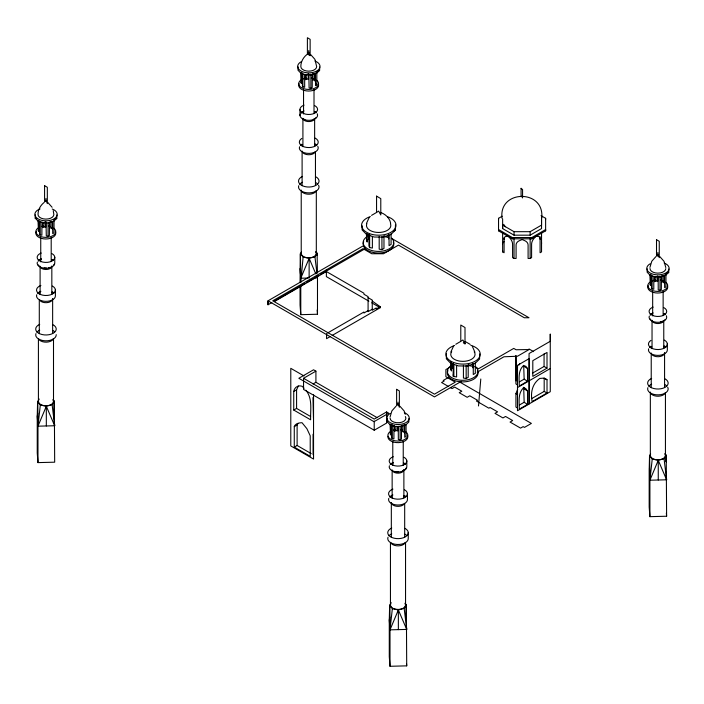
<?xml version="1.0" encoding="UTF-8"?>
<svg xmlns="http://www.w3.org/2000/svg" width="704" height="704" viewBox="0 0 704 704"><rect width="100%" height="100%" fill="white"/><g stroke="black" fill="none" stroke-linecap="round" stroke-linejoin="round"><path stroke-width="1.06" d="M38.5 220.686L38.5 231.29L38.042 220.537M39.371 221.021L39.371 229.513L38.042 230.261M39.626 221.135L39.626 233.869L40.084 234.907L41.87 235.198L41.941 221.857M40.084 234.907L40.084 221.936M42.662 222.35L42.662 227.656L43.991 226.908L45.769 227.198L45.769 221.901M43.991 226.908L43.991 222.587M45.998 221.945L46.297 235.919L48.074 236.21L48.074 223.238M50.204 222.622L50.204 227.92L51.982 228.21L52.439 229.249L52.439 221.822M51.982 228.21L51.982 221.734M52.703 221.936L52.703 233.605L54.023 232.857L54.023 219.894M305.835 390.201C312.805 398.49 310.288 409.904 310.614 419.786L293.744 410.045L293.744 391.45C294.237 387.376 298.241 384.789 302.174 386.276L304.049 388.282M294.272 447.11L294.272 426.606C295.434 423.368 299.015 422.814 302.025 422.708L306.9 428.701L310.226 435.82L310.226 456.324L294.272 447.11L297.114 445.482L311.194 453.605M310.64 416.53L296.586 408.417L296.586 389.822L298.364 385.959M297.114 445.482L297.114 424.978L298.003 423.465M301.303 72.741L301.303 83.354L300.854 72.591M302.174 73.084L302.174 81.567L300.854 82.315M302.438 73.198L302.438 85.923L302.896 86.962L304.674 87.252L304.674 74.518M302.896 86.962L302.896 73.999M305.474 74.413L305.474 79.719L306.803 78.971L308.581 79.262L308.581 73.955M306.803 78.971L306.803 74.65M310.103 55.634L308.748 52.246L307.402 54.032L310.138 55.651L310.138 39.345L307.393 37.717L307.393 54.032M308.81 73.999L309.109 87.974L310.886 88.264L310.886 74.219M313.007 73.612L313.007 79.983L314.794 80.274L315.251 81.312L315.251 73.885M313.069 454.696L313.069 434.192M313.447 418.158L312.972 397.558M313.544 394.583L313.544 459.07L290.787 445.931L290.787 368.324L304.058 375.989M314.794 80.274L314.794 73.788M315.515 72.934L315.515 85.668L316.835 84.92L316.835 71.949M367.198 233.561L367.189 242.044L366.494 240.451L366.494 233.974M368.535 235.066L368.535 239.307L366.494 240.451M368.94 234.335L368.94 246.013L369.635 247.606L372.381 248.054L372.381 236.377M369.635 247.606L369.635 234.634M379.192 236.43L379.192 249.163L381.938 249.603L383.97 248.459L383.97 235.726M381.938 249.603L381.938 236.641M388.643 234.661L388.643 238.902L387.939 235.145M389.048 234.995L389.048 245.608L391.09 244.455L391.09 233.649M390.535 424.354L390.535 434.966L390.078 424.204M391.406 424.697L391.406 433.18L390.078 433.928M391.67 424.802L391.67 437.536L392.128 438.574L393.906 438.865L393.985 425.524M392.128 438.574L392.128 424.53M394.706 426.026L394.706 431.323L396.026 430.584L397.813 430.874L397.813 426.624M396.026 430.584L396.026 426.263M398.262 426.228L398.332 439.586L400.118 439.877L400.118 425.832M402.239 425.225L402.239 431.596L404.026 431.886L404.474 432.916L404.474 424.433M404.026 431.886L404.026 425.401M404.738 424.547L404.738 437.272L406.067 436.533L406.067 424.644M451.422 362.454L451.422 370.946L450.727 369.354L450.727 361.786M452.76 363.959L452.76 368.21L450.727 369.354M453.165 376.517L453.165 363.238M456.606 365.279L456.606 376.948L453.869 376.499L453.869 364.619M463.426 365.323L463.426 378.057L466.162 378.506L468.204 377.353L468.204 364.628M465.01 343.842L465.01 327.536L460.786 325.028L460.786 341.343L462.871 339.988L465.01 343.842L463.294 342.822M466.162 378.506L466.162 365.534M472.877 363.554L472.877 367.805L472.173 364.047M473.273 363.898L473.273 374.502L475.314 373.358L475.314 362.551M498.546 230.842L498.546 229.566L512.336 237.53L531.837 237.53L545.626 229.566L545.626 230.842L531.837 238.806L512.336 238.806L498.546 230.842L498.546 218.31L502.225 216.19M498.546 219.586L498.546 218.31M504.082 237.635L504.082 252.736L502.63 251.9L502.63 232.443M502.63 228.589L502.63 225.104L514.026 231.686L530.147 231.686L541.543 225.104L541.543 215.802L541.543 228.589L530.147 235.171L514.026 235.171L502.63 228.589L502.63 218.9M512.336 238.806L512.336 237.53M540.091 239.342A6.002 3.467 -60 0 0 537.97 236.315L535.885 236.21L533.72 238.77A6.002 3.467 -60 0 0 531.599 244.244L531.599 257.638L530.147 258.474L528.097 258.474L528.097 245.08A6.002 4.902 0 0 0 525.087 240.838L522.148 239.527L519.086 240.838A6.002 4.902 0 0 0 516.085 245.08L516.085 258.474L514.026 258.474L514.026 238.348M514.026 235.171L514.026 231.686M529.056 380.758L529.056 403.938L550.273 391.697L550.264 334.004L550.273 341.282L529.065 353.531L529.065 380.767M530.147 258.474L530.147 238.348M530.147 235.171L530.147 231.686M531.837 238.806L531.837 237.53M540.091 236.606L540.091 252.736L541.543 251.9L541.543 232.443M545.626 219.586L545.626 218.31L541.033 215.653M650.426 274.727L650.426 285.34L649.977 274.578M651.297 275.07L651.297 283.554L649.977 284.302M651.561 275.176L651.561 287.91L652.018 288.948L653.796 289.238L653.796 276.505M652.018 288.948L652.018 275.986M654.597 276.399L654.597 281.697L655.926 280.958L657.703 281.248L657.703 275.942M655.926 280.958L655.926 276.637M658.152 276.602L658.231 289.96L660.009 290.25L660.009 276.206M662.13 275.598L662.13 281.97L663.916 282.26L664.374 283.29L664.374 275.862M663.916 282.26L663.916 275.774M664.629 274.921L664.629 287.646L665.958 286.906L665.958 273.935M56.866 214.984L56.795 218.328L53.838 221.197L48.787 222.834L42.997 222.79L38.025 221.082L35.2 218.161L35.279 214.826M298.082 66.88L298.012 70.224L300.837 73.137L305.809 74.844L311.599 74.888L316.642 73.26L319.607 70.382L319.678 67.047M362.217 225.808L362.12 229.918L366.467 234.397L374.123 237.028L383.02 237.098L390.79 234.582L395.34 230.164L395.454 225.025M387.314 418.493L387.235 421.837L390.069 424.75L395.041 426.457L400.822 426.501L405.874 424.864L408.83 421.995L408.91 418.66M446.468 353.672L446.354 358.811L450.701 363.299L458.348 365.93L467.254 365.992L475.024 363.484L479.574 359.066L479.688 353.927M647.205 268.866L647.134 272.21L649.959 275.123L654.931 276.83L660.722 276.874L665.764 275.238L668.721 272.369L668.8 269.034M39.248 399.045L37.602 401.65L37.242 416.53L37.242 452.962L37.972 462.607L54.674 462.194L54.314 401.227L52.958 399.555M53.944 418.246L54.314 401.227L52.122 404.694L54.674 425.753L37.972 426.175L37.242 416.53L37.69 413.292M300.054 282.515L300.414 253.704L301.514 251.97M317.064 255.411L317.117 253.282L315.77 251.61M391.283 602.712L389.646 605.317L389.277 620.198L389.277 656.638L390.007 666.283L406.71 665.861L406.349 604.894L404.994 603.222M406.014 618.71L406.349 604.894L404.158 608.37L406.71 629.42L390.007 629.842L389.277 620.198L389.734 616.959M650.628 453.957L649.537 455.69L649.176 470.571L649.176 507.012L649.906 516.657L666.609 516.234L666.239 455.268L664.893 453.596M666.081 461.648L666.239 455.268L664.057 458.744L666.609 479.794L649.906 480.216L649.475 468.415M478.5 405.97L480.788 379.016M49.465 222.077L49.403 235.462L48.074 236.21M312.268 74.14L312.215 87.516L310.886 88.264M401.5 425.753L401.447 439.129L400.118 439.877M661.39 276.126L661.338 289.502L660.009 290.25M390.06 417.032L391.899 410.846L396.018 406.226M649.95 267.406L651.79 261.219L655.908 256.599M37.602 421.353L37.602 401.65L40.313 404.994L37.972 426.175L37.972 462.607M300.414 273.407L300.414 253.704L303.116 257.057L300.784 282.515M389.646 625.02L389.646 605.317L392.348 608.661L390.007 629.842L390.007 666.283M649.537 475.394L649.537 455.69L652.238 459.034L649.906 480.216L649.906 516.657M517.607 408.091L515.926 407.026L515.926 393.633L517.634 389.25M517.598 384.965L515.918 383.9L515.918 371.122L517.634 366.898M366.608 223.124L369.283 217.281M450.842 352.018L453.517 346.183M52.122 404.694L46.323 406.261L37.972 426.175L37.602 401.65M317.407 272.474L317.117 253.282L314.934 256.758L309.135 258.315L300.784 278.23L308.088 278.045M404.158 608.37L398.358 609.928L390.007 629.842L389.646 605.317M664.057 458.744L658.258 460.302L649.906 480.216L649.537 455.69M518.901 365.068L519.922 363.598M43.982 202.558C40.427 205.436 37.946 209.827 38.025 214.474A7.894 4.558 0 0 0 45.857 219.102A7.894 4.558 0 0 0 53.856 214.588L53.231 210.654M306.786 54.613C303.239 57.49 300.758 61.89 300.837 66.528A7.894 4.558 0 0 0 308.669 71.157A7.894 4.558 0 0 0 316.668 66.651L314.899 59.33L310.737 54.648M371.554 215.362L376.358 212.582M455.787 344.265L460.592 341.484M363.449 245.714L268.03 300.802L268.03 304.77L271.832 302.579M274.674 300.934L305.052 283.395M306.953 282.304L313.597 278.467M315.498 277.367L318.34 275.722M320.241 274.63L364.857 248.873M274.622 301.418L326.374 271.533L363.924 293.216L363.924 294.237L368.086 296.639L368.086 311.643L372.249 309.241M327.501 333.036L363.924 312.013L363.924 313.025L368.086 310.622M332.165 335.438L380.204 307.71L380.204 306.689L376.226 308.986L376.226 307.965L372.249 310.262L372.249 300.062L368.086 297.66M330.299 336.521L326.568 338.677L326.568 333.582M504.082 241.754L502.63 242.59L502.63 243.778M315.911 371.149L313.553 369.785L298.839 378.286L374.018 421.687L388.74 413.195L386.584 411.946L386.584 423.095L374.22 430.232L303.547 389.426L303.547 378.286L315.911 371.149L315.911 382.29L377.159 417.657M313.06 383.935L315.911 382.29M451.22 366.485L445.887 369.565L445.887 376.746L455.268 382.166L434.465 394.178L272.738 300.802L363.018 248.679L371.782 253.739L383.557 253.739L398.482 245.115L524.286 317.75L528.994 317.75L391.424 238.322M386.584 411.946L374.22 419.082L303.547 378.286M448.378 377.485L443.212 380.468L444.171 381.022L441.584 382.518L448.589 386.566M461.358 381.366L434.465 396.898L268.022 300.802L268.03 304.77M477.206 372.214L503.95 356.778L517.493 356.233L529.056 349.554L516.102 349.756L513.753 348.401L478.438 368.79L474.707 366.634M532.699 373.032L544.069 366.467L544.069 353.901M519.578 381.779L524.146 379.139L523.688 365.376M547.008 368.166L532.805 376.367L532.805 360.668L547.008 352.458L547.008 368.166L544.069 366.467M527.516 381.278L519.288 386.03C519.27 379.086 517.783 371.149 523.283 365.728L525.8 366.256L527.516 368.5L527.516 381.278L524.146 379.139M517.484 387.587L550.273 368.518M519.578 404.914L524.154 402.274L523.697 387.825M532.092 398.376L544.183 391.398L547.017 393.026L547.017 379.711L543.919 378.118L539.792 378.435C532.18 383.812 530.367 392.709 532.145 401.614L547.017 393.026M527.525 404.404L519.288 409.156C519.341 401.949 517.695 393.703 523.292 387.983L525.809 388.608L527.525 391.01L527.525 404.404L524.154 402.274M293.744 391.45L296.586 389.822M293.744 410.045L296.586 408.417M294.272 426.606L297.114 424.978M311.599 74.888L314.266 73.392M316.932 71.887L319.607 70.382M48.787 222.834L51.454 221.329M54.12 219.824L56.795 218.328M383.02 237.098L384.921 236.034M393.448 231.238L395.34 230.164M467.254 365.992L469.146 364.927M660.722 276.874L663.388 275.37M666.054 273.874L668.721 272.369M400.822 426.501L403.498 424.996M305.809 74.844L307.842 74.158M42.997 222.79L45.03 222.103M314.354 277.886L317.486 277.807L317.486 314.248L300.784 314.67L300.054 305.026L300.054 285.736M385.202 236.861L387.939 237.31M469.427 365.763L472.173 366.212M303.116 257.057L309.135 258.315L315.814 273.909M652.238 459.034L658.258 460.302L666.609 479.794L666.318 475.939M40.313 404.994L46.323 406.261L54.674 425.753L54.525 423.826M392.348 608.661L398.358 609.928L406.71 629.42L406.569 627.493M35.2 218.161L37.154 218.812M380.987 212.617C385.73 214.359 389.734 218.214 390.676 223.3M465.221 341.519L470.158 344.37M547.017 379.711L544.183 378.074L544.183 391.398M514.026 258.474L512.582 257.638L512.582 244.244A6.002 3.467 60 0 0 510.453 238.77L508.376 236.262L506.211 236.315A6.002 3.467 60 0 0 504.082 239.342M528.994 348.955L533.623 351.63M372.249 301.083L380.204 306.689M368.87 301.171L326.374 276.628L326.374 269.834M371.703 302.799L380.204 307.71M459.554 381.946L531.379 423.421L524.489 427.39L523.16 426.624L520.564 428.12L510.057 422.057L512.653 420.561L505.542 416.46L502.955 417.947L494.991 413.354L497.587 411.858L490.046 407.51L488.866 408.188L476.414 400.998L477.585 400.321L469.77 395.806L467.183 397.302L459.228 392.709L461.815 391.213L454.678 387.086L452.091 388.582L450.34 387.578M524.146 366.37L527.516 368.5M515.918 371.122L517.598 372.187M523.371 387.297L525.052 388.362M524.154 388.881L527.525 391.01M515.926 393.633L517.607 394.698M659.85 256.626L664.022 261.316L665.799 267.529M399.96 406.252L404.131 410.942L405.266 414.33M47.925 202.585L52.087 207.275M472.331 346.324L474.91 352.202M453.165 374.906L453.869 376.499M316.378 83.882L316.835 84.92M316.65 275.862L317.486 277.807L317.337 275.88M314.934 256.758L316.976 273.601M666.362 513.014L666.609 516.234M406.551 663.714L406.71 665.861M317.161 309.962L317.486 314.248M300.054 268.585L300.784 278.23L300.414 253.704M53.944 416.108L54.164 419.003M541.746 217.888C544.685 188.971 498.291 189.455 502.04 218.319M667.339 343.86L667.339 349.712A9.451 5.456 0 0 1 657.078 355.379A9.451 5.456 0 0 1 648.674 348.77M666.239 455.268L666.239 461.833M665.438 392.779L665.438 455.286M664.576 387.367L664.576 352.704A6.679 3.854 0 0 1 658.196 356.726A6.679 3.854 0 0 1 651.226 353.038L651.226 387.702M663.766 321.103L663.766 348.357M663.133 291.5L663.133 315.638M658.258 460.302L658.258 480.005M657.897 252.481L657.897 256.441M652.67 291.764L652.67 315.902M652.036 348.656L652.036 320.302A5.87 3.388 0 0 0 656.63 323.47A5.87 3.388 0 0 0 663.106 321.719M650.346 392.066L650.346 455.673M545.626 218.31L545.626 230.842M541.543 242.59L541.543 243.778M516.102 355.907L516.102 380.97L515.75 355.705M502.63 250.712L502.63 251.9M408.258 532.462L408.258 538.314A10.261 5.922 0 0 1 397.118 544.474A10.261 5.922 0 0 1 387.992 537.284M407.449 493.486L407.449 499.338A9.451 5.456 0 0 1 397.188 505.006A9.451 5.456 0 0 1 388.784 498.388M406.815 460.794L406.815 466.638A8.818 5.086 0 0 1 397.241 471.935A8.818 5.086 0 0 1 389.4 465.758M406.349 604.894L406.349 619.124M405.548 542.406L405.548 604.912M404.686 503.413L404.686 536.994M403.876 497.983L403.876 469.638A5.87 3.388 0 0 1 398.262 473.167A5.87 3.388 0 0 1 392.146 469.929L392.146 498.282M403.234 441.126L403.234 465.265M398.358 609.928L398.358 629.631M398.006 402.107L398.006 405.073M392.779 441.39L392.779 465.529M391.327 537.328L391.327 502.665A6.679 3.854 0 0 0 396.563 506.264A6.679 3.854 0 0 0 403.938 504.275M390.447 542.784L390.447 605.299M374.22 421.115L374.22 430.232M317.117 253.282L317.117 255.473M316.316 190.793L316.316 253.308M315.454 151.8L315.454 185.381M314.644 119.117L314.644 146.379M314.01 89.514L314.01 113.652M309.135 258.315L309.135 278.018M308.783 50.503L308.783 54.454M303.547 89.778L303.547 113.916M302.914 146.67L302.914 118.325A5.87 3.388 0 0 0 307.507 121.484A5.87 3.388 0 0 0 313.984 119.742M302.104 185.715L302.104 151.052A6.679 3.854 0 0 0 308.194 154.73A6.679 3.854 0 0 0 315.304 151.721M301.224 190.08L301.224 253.686M300.784 285.736L300.784 314.67M299.974 109.63L299.974 115.474M55.405 289.819L55.405 295.662A9.451 5.456 0 0 1 45.144 301.338A9.451 5.456 0 0 1 36.74 294.721M54.771 257.127L54.771 262.97A8.818 5.086 0 0 1 45.197 268.259A8.818 5.086 0 0 1 37.365 262.09M54.314 401.227L54.314 418.739M53.504 338.738L53.504 401.245M52.642 333.326L52.642 298.663A6.679 3.854 0 0 1 47.978 302.509A6.679 3.854 0 0 1 40.33 300.898M51.832 265.971L51.832 294.316M51.198 237.459L51.198 261.598M46.323 406.261L46.323 425.964M45.971 198.44L45.971 201.406M40.744 237.723L40.744 261.862M40.102 294.615L40.102 266.262A5.87 3.388 0 0 0 45.461 269.491A5.87 3.388 0 0 0 51.7 266.851M39.292 300.08L39.292 333.661M38.412 339.117L38.412 401.623M390.465 223.766A12.144 7.014 0 0 1 378.488 232.461A12.144 7.014 0 0 1 366.907 223.582M387.578 216.735A17.195 9.926 0 0 1 391.82 231.748A17.195 9.926 0 0 1 365.473 231.554A17.195 9.926 0 0 1 370.383 216.603M393.316 241.982A15.321 8.844 0 0 1 382.237 252.736A15.321 8.844 0 0 1 363.616 246.338M363.15 244.517A15.321 8.844 0 0 1 363.713 241.762M391.838 238.234A15.321 8.844 0 0 1 387.446 249.726A15.321 8.844 0 0 1 367.162 248.538A15.321 8.844 0 0 1 366.881 236.764M474.223 351.806A12.144 7.014 0 0 1 462.748 361.363A12.144 7.014 0 0 1 451.713 351.63M470.809 345.312A17.195 9.926 0 0 1 476.538 360.307A17.195 9.926 0 0 1 449.944 360.615A17.195 9.926 0 0 1 454.617 345.506M477.55 370.885A15.321 8.844 0 0 1 462.493 381.911A15.321 8.844 0 0 1 447.946 370.656M475.35 366.467A15.321 8.844 0 0 1 472.736 378.136A15.321 8.844 0 0 1 452.355 377.986A15.321 8.844 0 0 1 450.278 366.274M452.003 365.121A15.321 8.844 0 0 1 453.728 364.285M505.525 226.75A18.85 10.886 0 0 1 503.703 224.338M390.192 464.508A8.818 5.086 0 0 1 393.272 462.572M403.964 463.109A8.818 5.086 0 0 1 405.442 464.13M403.964 457.266A8.818 5.086 0 0 1 403.964 464.763A8.818 5.086 0 0 1 391.019 464.112A8.818 5.086 0 0 1 393.272 456.72M389.629 497.05A9.451 5.456 0 0 1 392.929 494.974M404.395 495.554A9.451 5.456 0 0 1 405.979 496.646M404.395 489.702A9.451 5.456 0 0 1 404.395 497.746A9.451 5.456 0 0 1 390.509 497.05A9.451 5.456 0 0 1 392.929 489.122M405.372 542.441A7.55 4.365 0 0 1 398.323 545.855A7.55 4.365 0 0 1 390.79 542.81M405.205 603.794A7.55 4.365 0 0 1 398.323 609.462A7.55 4.365 0 0 1 390.623 604.164M404.941 528.352A10.261 5.922 0 0 1 405.161 536.976A10.261 5.922 0 0 1 390.245 536.598A10.261 5.922 0 0 1 391.758 528.018M388.907 535.832A10.261 5.922 0 0 1 391.758 533.87M404.941 534.204A10.261 5.922 0 0 1 406.666 535.383M390.562 497.332A8.395 4.849 0 0 1 391.82 496.302M403.682 496.003A8.395 4.849 0 0 1 405.09 496.971M406.199 467.914A8.395 4.849 0 0 1 402.521 470.95M398.376 471.706A8.395 4.849 0 0 1 396.194 471.592M391.82 463.584A8.395 4.849 0 0 1 393.501 462.774M403.682 463.285A8.395 4.849 0 0 1 405.09 464.262M405.354 416.557A7.894 4.558 0 0 1 399.397 422.699A7.894 4.558 0 0 1 390.104 418.141M404.298 412.676A11.176 6.45 0 0 1 406.903 421.995A11.176 6.45 0 0 1 390.623 422.858A11.176 6.45 0 0 1 390.271 413.415M407.519 435.486A9.962 5.755 0 0 1 398.596 442.631A9.962 5.755 0 0 1 387.957 436.313M405.83 431.842A9.962 5.755 0 0 1 404.501 439.586A9.962 5.755 0 0 1 391.028 439.481A9.962 5.755 0 0 1 390.051 431.728M393.466 430.135A9.962 5.755 0 0 1 395.41 429.722M400.567 429.757A9.962 5.755 0 0 1 402.494 430.206M38.148 260.841A8.818 5.086 0 0 1 41.237 258.905M51.92 259.442A8.818 5.086 0 0 1 53.398 260.462M51.92 253.598A8.818 5.086 0 0 1 51.92 261.096A8.818 5.086 0 0 1 38.975 260.445A8.818 5.086 0 0 1 41.237 253.053M37.585 293.383A9.451 5.456 0 0 1 40.894 291.306M52.351 291.878A9.451 5.456 0 0 1 53.935 292.97M52.351 286.035A9.451 5.456 0 0 1 52.351 294.078A9.451 5.456 0 0 1 38.474 293.374A9.451 5.456 0 0 1 40.894 285.454M53.31 338.765A7.515 4.338 0 0 1 46.297 342.162A7.515 4.338 0 0 1 38.799 339.126M53.161 400.127A7.55 4.365 0 0 1 46.288 405.794A7.55 4.365 0 0 1 38.579 400.497M52.906 324.685A10.261 5.922 0 0 1 53.117 333.309A10.261 5.922 0 0 1 38.201 332.93A10.261 5.922 0 0 1 39.723 324.35M56.223 334.638A10.261 5.922 0 0 1 45.074 340.806A10.261 5.922 0 0 1 35.948 333.617M36.863 332.165A10.261 5.922 0 0 1 39.723 330.202M52.906 330.528A10.261 5.922 0 0 1 54.622 331.716M38.526 293.665A8.395 4.849 0 0 1 39.785 292.626M51.638 292.327A8.395 4.849 0 0 1 53.046 293.304M54.164 264.238A8.395 4.849 0 0 1 53.416 265.434M50.477 267.282A8.395 4.849 0 0 1 48.497 267.81M46.332 268.03A8.395 4.849 0 0 1 44.15 267.925M40.295 266.763A8.395 4.849 0 0 1 37.963 264.651M38.526 260.955A8.395 4.849 0 0 1 41.457 259.107M51.638 259.618A8.395 4.849 0 0 1 53.046 260.586M52.254 209.009A11.176 6.45 0 0 1 54.366 218.671A11.176 6.45 0 0 1 37.506 218.548A11.176 6.45 0 0 1 40.058 208.921M55.475 231.818A9.962 5.755 0 0 1 45.69 238.982A9.962 5.755 0 0 1 36.238 231.669M53.794 228.175A9.962 5.755 0 0 1 52.466 235.91A9.962 5.755 0 0 1 38.993 235.814A9.962 5.755 0 0 1 38.016 228.052M41.43 226.468A9.962 5.755 0 0 1 43.375 226.054M48.523 226.09A9.962 5.755 0 0 1 50.45 226.53M317.187 113.722A8.818 5.086 0 0 1 309.162 120.331A8.818 5.086 0 0 1 300.177 114.154M300.96 112.904A8.818 5.086 0 0 1 304.04 110.959M314.732 111.496A8.818 5.086 0 0 1 316.21 112.517M314.732 105.653A8.818 5.086 0 0 1 314.732 113.159A8.818 5.086 0 0 1 301.787 112.499A8.818 5.086 0 0 1 304.04 105.116M317.794 146.318A9.451 5.456 0 0 1 309.188 153.41A9.451 5.456 0 0 1 299.552 146.784M300.397 145.446A9.451 5.456 0 0 1 301.814 144.276M315.163 143.942A9.451 5.456 0 0 1 316.747 145.033M315.163 138.09A9.451 5.456 0 0 1 315.744 145.798A9.451 5.456 0 0 1 302.394 146.142A9.451 5.456 0 0 1 301.814 138.433M316.114 190.819A7.515 4.338 0 0 1 309.109 194.216A7.515 4.338 0 0 1 301.611 191.189M315.973 252.182A7.55 4.365 0 0 1 309.1 257.849A7.55 4.365 0 0 1 301.391 252.551M315.709 176.739A10.261 5.922 0 0 1 315.929 185.363A10.261 5.922 0 0 1 301.013 184.985A10.261 5.922 0 0 1 302.535 176.414M318.569 185.178A10.261 5.922 0 0 1 309.223 192.878A10.261 5.922 0 0 1 298.76 185.68M299.675 184.219A10.261 5.922 0 0 1 302.535 182.257M315.709 182.591A10.261 5.922 0 0 1 317.434 183.77M301.33 145.728A8.395 4.849 0 0 1 302.588 144.69M314.45 144.39A8.395 4.849 0 0 1 315.858 145.358M316.228 117.489A8.395 4.849 0 0 1 313.289 119.337M304.902 119.548A8.395 4.849 0 0 1 303.107 118.826M301.33 113.01A8.395 4.849 0 0 1 302.588 111.98M314.45 111.681A8.395 4.849 0 0 1 315.858 112.649M315.066 61.072A11.176 6.45 0 0 1 317.68 70.382A11.176 6.45 0 0 1 301.4 71.245A11.176 6.45 0 0 1 301.048 61.811M318.287 83.873A9.962 5.755 0 0 1 308.502 91.036A9.962 5.755 0 0 1 299.05 83.732M316.598 80.23A9.962 5.755 0 0 1 315.269 87.974A9.962 5.755 0 0 1 301.805 87.868A9.962 5.755 0 0 1 300.828 80.115M301.682 79.561A9.962 5.755 0 0 1 306.178 78.109M311.335 78.153A9.962 5.755 0 0 1 314.178 78.91M666.31 315.709A8.818 5.086 0 0 1 658.284 322.318A8.818 5.086 0 0 1 649.299 316.131M650.082 314.882A8.818 5.086 0 0 1 653.162 312.946M663.854 313.482A8.818 5.086 0 0 1 665.333 314.503M663.854 307.639A8.818 5.086 0 0 1 663.854 315.137A8.818 5.086 0 0 1 650.91 314.486A8.818 5.086 0 0 1 653.162 307.094M649.519 347.424A9.451 5.456 0 0 1 650.936 346.262M664.286 345.928A9.451 5.456 0 0 1 665.87 347.019M664.286 340.076A9.451 5.456 0 0 1 664.866 347.785A9.451 5.456 0 0 1 651.517 348.119A9.451 5.456 0 0 1 650.936 340.41M665.262 392.814A7.55 4.365 0 0 1 658.222 396.229A7.55 4.365 0 0 1 650.681 393.184M665.095 454.168A7.55 4.365 0 0 1 658.222 459.835A7.55 4.365 0 0 1 650.514 454.538M664.831 378.726A10.261 5.922 0 0 1 665.051 387.35A10.261 5.922 0 0 1 650.135 386.971A10.261 5.922 0 0 1 651.658 378.391M667.691 387.165A10.261 5.922 0 0 1 658.346 394.865A10.261 5.922 0 0 1 647.882 387.658M648.798 386.206A10.261 5.922 0 0 1 651.658 384.243M664.831 384.578A10.261 5.922 0 0 1 666.556 385.757M650.452 347.706A8.395 4.849 0 0 1 651.71 346.676M663.573 346.377A8.395 4.849 0 0 1 664.981 347.345M665.342 319.475A8.395 4.849 0 0 1 660.422 321.86M650.822 319.836A8.395 4.849 0 0 1 649.898 318.692M650.452 314.996A8.395 4.849 0 0 1 651.71 313.958M663.573 313.658A8.395 4.849 0 0 1 664.981 314.635M665.79 268.629A7.894 4.558 0 0 1 657.791 273.143A7.894 4.558 0 0 1 649.994 268.514M664.189 263.05A11.176 6.45 0 0 1 666.802 272.369A11.176 6.45 0 0 1 650.522 273.231A11.176 6.45 0 0 1 650.162 263.789M667.41 285.859A9.962 5.755 0 0 1 657.624 293.022A9.962 5.755 0 0 1 648.164 285.71M665.72 282.216A9.962 5.755 0 0 1 664.391 289.96A9.962 5.755 0 0 1 650.927 289.854A9.962 5.755 0 0 1 649.95 282.102M650.804 281.547A9.962 5.755 0 0 1 655.301 280.095M660.458 280.13A9.962 5.755 0 0 1 663.3 280.887M44.581 185.662L44.581 201.969L45.936 200.191L47.326 203.597L47.326 187.29L44.581 185.662M376.561 196.134L376.561 212.441L378.646 211.094L380.785 214.949L380.785 198.634L376.561 196.134M396.625 389.33L396.625 405.636L397.98 403.858L399.37 407.264L399.37 390.958L396.625 389.33M521.083 188.329L521.083 196.689L521.831 196.258L522.57 197.921L522.57 189.561L521.083 188.329M656.515 239.703L656.515 256.01L657.87 254.232L659.261 257.638L659.261 241.331L656.515 239.703M529.232 358.582L517.484 365.358L517.493 410.74L529.223 403.964L529.232 358.582"/></g></svg>
